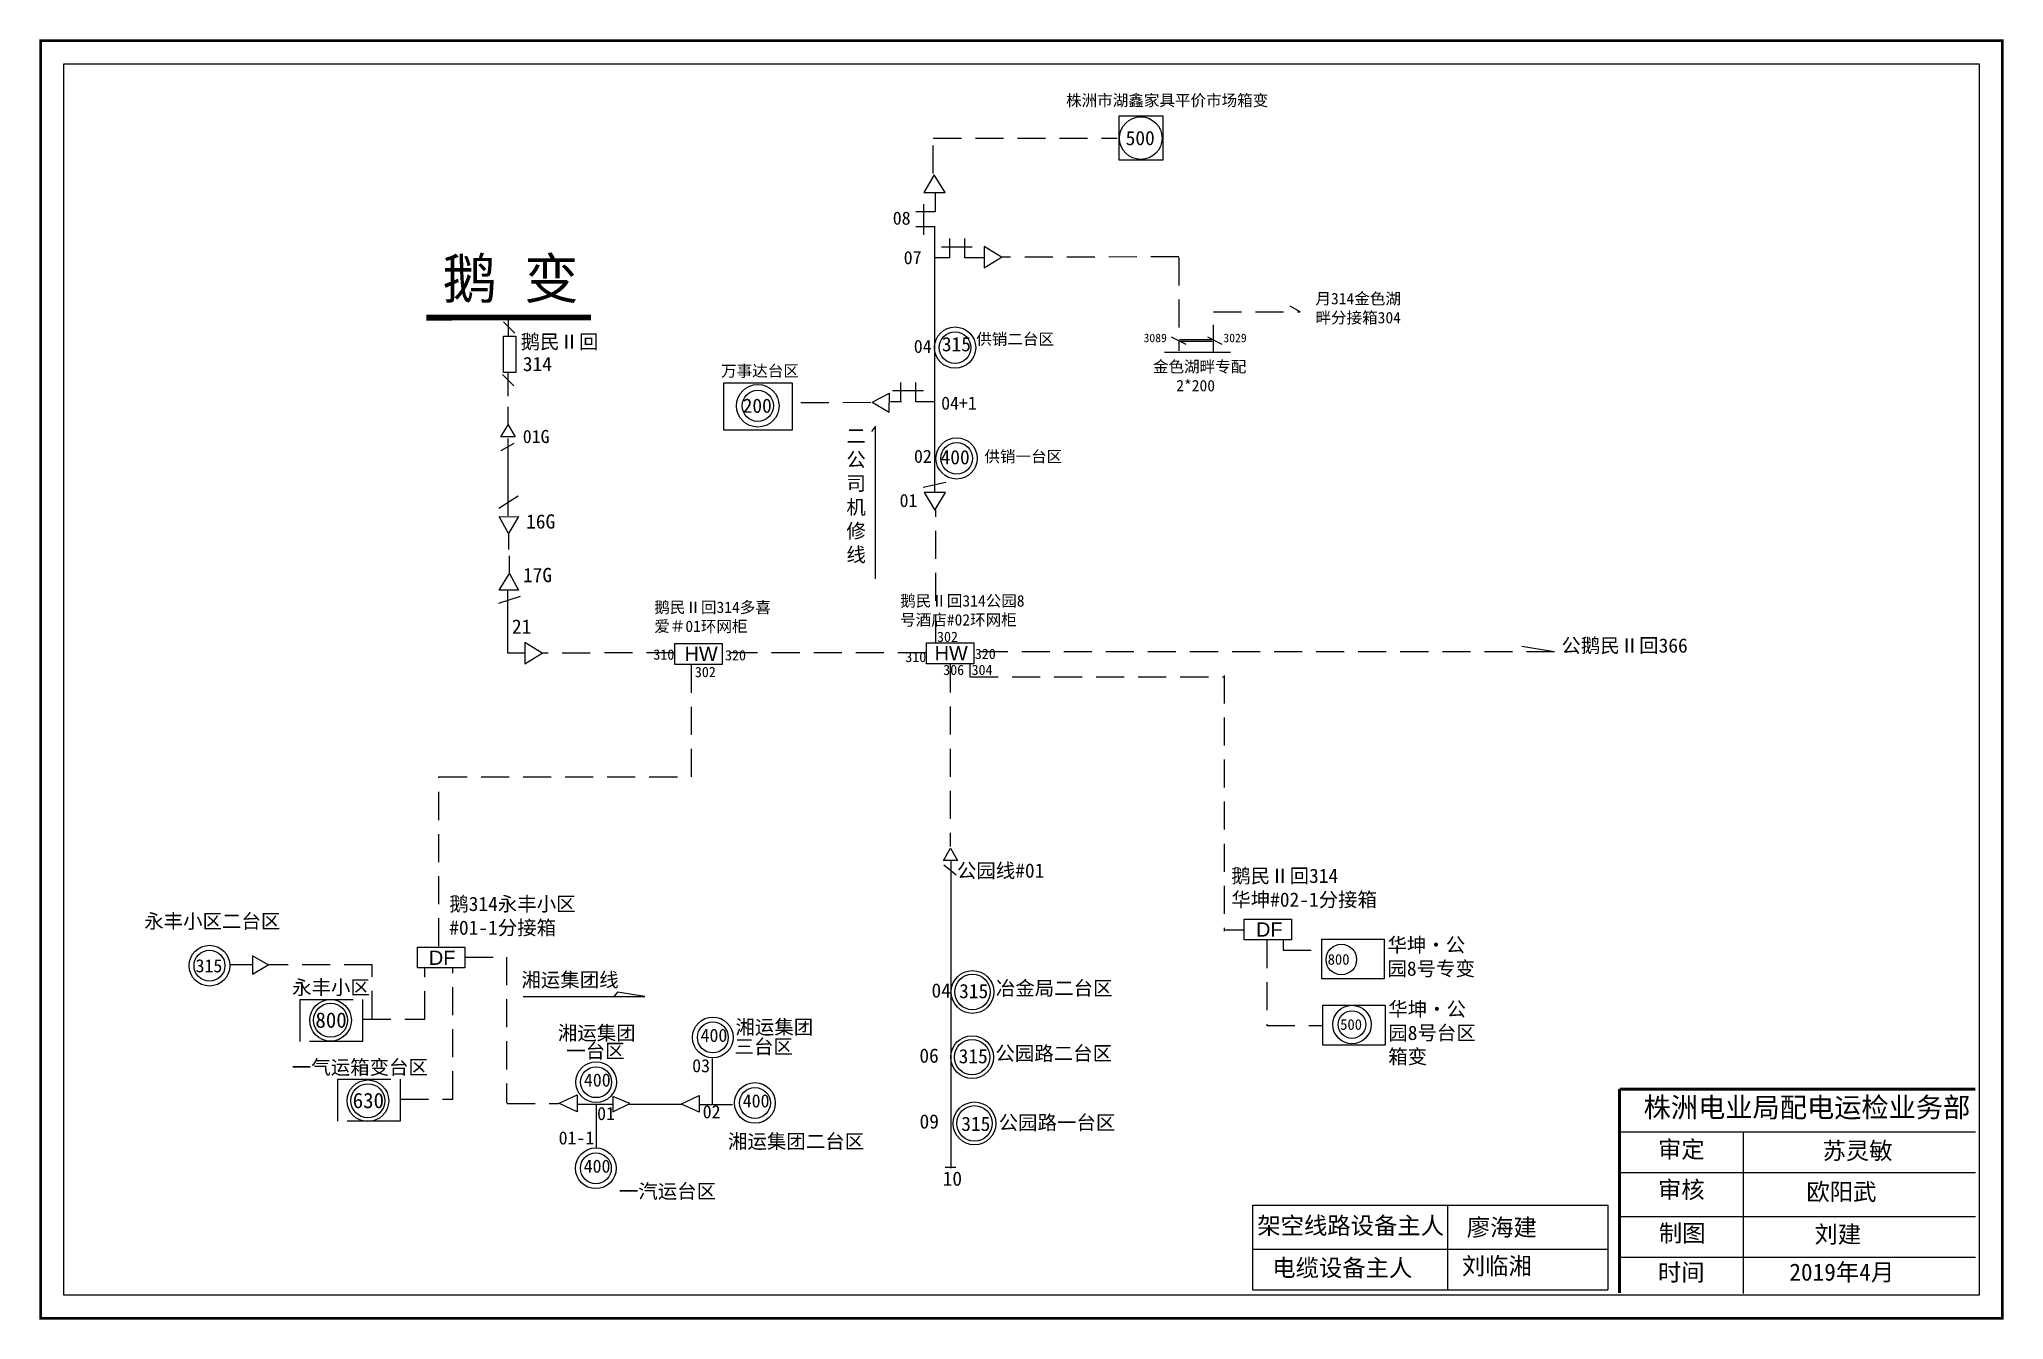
# Model space of a CAD drawing. Extents: x 0 to 344, y 0 to 224.
import ezdxf

# ---------------------------------------------------------------- set-up
doc = ezdxf.new("R2010")
doc.units = 0
doc.header["$LTSCALE"] = 0.774411
for name, pattern in [('ACAD_ISO02W100', [15, 12, -3]), ('ACAD_ISO03W100', [30, 12, -18]), ('DASHED2', [9.525, 6.35, -3.175])]:
    doc.linetypes.add(name, pattern=pattern)
doc.layers.get('0').update_dxf_attribs({"linetype": 'CONTINUOUS'})
doc.layers.add('LAYER1', color=5, linetype='ACAD_ISO02W100')
doc.layers.add('Layer2', color=1, linetype='CONTINUOUS')
doc.styles.get("Standard").update_dxf_attribs({"font": '', "height": 2.5})
doc.styles.add('字体', font='', dxfattribs={"height": 2.5})
doc.styles.get('Standard').set_extended_font_data('SimSun')
doc.styles.get('字体').set_extended_font_data('SimSun')

msp = doc.modelspace()

# ---------------------------------------------------------------- linework, layer by layer
at = {"color": 0, "linetype": 'DASHED2'}
for p, q in [((156.54, 200.65), (156.54, 206.84)), ((156.54, 206.84), (188.78, 206.84)), ((199.61, 186.02), (168.51, 185.97)), ((148.82, 162.09), (145.87, 160.57)), ((148.8, 158.78), (148.86, 162.16)), ((145.6, 160.48), (131.79, 160.44)), ((156.97, 118.34), (156.97, 141.71)), ((111.15, 116.61), (87.98, 116.56)), ((114.16, 94.87), (114.16, 114.55)), ((155.24, 116.59), (119.72, 116.59)), ((159.48, 114.56), (159.48, 82.64)), ((265.48, 116.81), (163.67, 116.81)), ((162.97, 112.42), (207.52, 112.42)), ((207.52, 112.66), (207.52, 67.81)), ((69.86, 65.17), (69.86, 94.87)), ((69.86, 94.87), (114.16, 94.87)), ((207.53, 68.07), (211.01, 68.07)), ((215.02, 66.25), (215.02, 51.28)), ((217.91, 66.25), (217.91, 64.47)), ((37.16, 63.52), (37.17, 60.26)), ((74.45, 63.26), (81.67, 63.26)), ((81.67, 63.26), (81.67, 37.66)), ((217.91, 64.47), (224.7, 64.47)), ((37.17, 60.26), (39.93, 61.9)), ((58.17, 61.91), (39.95, 61.91)), ((58.17, 52.43), (58.17, 61.91)), ((67.38, 52.37), (67.38, 61.28)), ((72.28, 38.33), (72.3, 61.38)), ((56.48, 52.4), (67.4, 52.38)), ((215.02, 51.28), (224.78, 51.28)), ((63.1, 38.34), (72.3, 38.34)), ((81.8, 37.6), (90.81, 37.6))]:
    msp.add_line(p, q, dxfattribs=at)
at = {"color": 0}
for p, q in [((156.72, 200.39), (154.87, 197.34)), ((158.6, 197.34), (156.72, 200.39)), ((154.87, 197.34), (158.6, 197.34)), ((165.44, 187.83), (165.44, 184.1)), ((168.49, 185.98), (165.44, 187.83)), ((165.44, 184.1), (168.49, 185.98)), ((80.73, 154.47), (81.97, 156.61)), ((81.97, 156.61), (83.21, 154.46)), ((83.21, 154.46), (80.73, 154.47)), ((158.66, 144.7), (154.93, 144.7)), ((154.93, 144.7), (156.81, 141.65)), ((156.81, 141.65), (158.66, 144.7)), ((81.95, 116.55), (81.95, 127.48)), ((84.91, 118.42), (84.91, 114.69)), ((87.97, 116.56), (84.91, 118.42)), ((111.2, 118.25), (119.52, 118.25)), ((111.2, 114.59), (111.2, 118.25)), ((119.52, 118.25), (119.52, 114.59)), ((155.33, 114.71), (155.33, 118.36)), ((155.33, 118.36), (163.66, 118.36)), ((163.66, 118.36), (163.66, 114.71)), ((84.91, 114.69), (87.97, 116.56)), ((119.52, 114.59), (111.2, 114.59)), ((163.66, 114.71), (155.33, 114.71)), ((158.33, 80.19), (159.58, 82.34)), ((160.81, 80.19), (158.33, 80.19)), ((159.58, 82.34), (160.81, 80.19)), ((211.03, 69.95), (219.35, 69.95)), ((211.03, 66.3), (211.03, 69.95)), ((219.35, 69.95), (219.35, 66.3)), ((219.35, 66.3), (211.03, 66.3)), ((66.07, 65.04), (74.4, 65.04)), ((66.07, 61.39), (66.07, 65.04)), ((74.4, 65.04), (74.4, 61.39)), ((74.4, 61.39), (66.07, 61.39))]:
    msp.add_line(p, q, dxfattribs=at)
at = {"color": 0, "linetype": 'Continuous'}
for p, q in [((156.86, 197.24), (156.86, 193.95)), ((156.86, 193.95), (153.45, 193.95)), ((154.89, 189.87), (154.89, 195.27)), ((156.86, 191.32), (153.45, 191.32)), ((156.78, 144.71), (156.78, 191.29)), ((157.97, 187.81), (163.37, 187.81)), ((159.42, 185.83), (159.42, 189.25)), ((162.05, 185.83), (162.05, 189.25)), ((159.43, 185.88), (156.78, 185.88)), ((165.34, 185.83), (162.05, 185.83)), ((83.18, 172.65), (81.2, 174.62)), ((82.96, 163.41), (80.98, 165.39)), ((149.41, 162.58), (154.8, 162.58)), ((150.86, 160.61), (150.86, 164.03)), ((153.49, 160.61), (153.49, 164.03)), ((145.83, 160.55), (148.8, 158.78)), ((150.99, 160.61), (149.02, 160.61)), ((156.78, 160.61), (153.49, 160.61)), ((146.42, 156.36), (145.69, 155.39)), ((146.42, 129.59), (146.42, 156.36)), ((83.01, 153.29), (80.73, 152.05)), ((154.77, 145.68), (158.73, 146.55)), ((80.35, 142), (83.73, 144.11)), ((82.05, 137.55), (80.42, 140.51)), ((80.48, 140.46), (83.8, 140.51)), ((83.8, 140.51), (82.05, 137.55)), ((82.03, 137.47), (82.03, 134.74)), ((82.23, 130.55), (82.23, 133.61)), ((80.44, 127.58), (82.2, 130.54)), ((83.82, 127.57), (80.44, 127.58)), ((82.2, 130.54), (83.83, 127.58)), ((80.35, 125.29), (84.16, 126.56)), ((265.43, 116.81), (259.73, 117.72)), ((84.89, 116.55), (81.95, 116.55)), ((162.92, 114.66), (162.92, 112.44)), ((160.55, 77.66), (158.37, 79.41)), ((159.6, 80.19), (159.6, 26.26)), ((39.93, 61.9), (37.16, 63.52)), ((33.29, 62), (37.14, 62)), ((84.61, 56.35), (105.93, 56.35)), ((101.17, 57.11), (100.58, 56.43)), ((105.93, 56.35), (101.17, 57.11)), ((97.4, 37.49), (97.4, 29.86)), ((158.63, 26.44), (160.5, 26.44))]:
    msp.add_line(p, q, dxfattribs=at)
at = {"linetype": 'DASHED2'}
for p, q in [((199.57, 185.92), (199.57, 169.54)), ((205.66, 169.21), (205.66, 176.42)), ((205.66, 176.42), (220.89, 176.42))]:
    msp.add_line(p, q, dxfattribs=at)
at = {"linetype": 'Continuous'}
for p, q in [((220.89, 176.42), (219.13, 177.39)), ((197.1, 169.3), (208.63, 169.3)), ((198.26, 172.02), (200.82, 170.7)), ((199.69, 171.54), (205.42, 171.54)), ((199.69, 171.24), (205.42, 171.24)), ((204.6, 172.02), (207.16, 170.7)), ((117.81, 37.47), (117.82, 45.52)), ((90.81, 37.6), (94.08, 39.11)), ((94.08, 39.11), (94.08, 36.17)), ((100.37, 38.86), (100.37, 36.15)), ((103.32, 37.59), (100.37, 38.86)), ((112.25, 37.51), (115.51, 39.02)), ((115.51, 39.02), (115.51, 36.07)), ((94.08, 36.17), (90.97, 37.6)), ((94.15, 37.5), (100.37, 37.51)), ((100.37, 36.15), (103.32, 37.59)), ((103.24, 37.51), (112.25, 37.51)), ((115.51, 36.07), (112.41, 37.51)), ((115.51, 37.43), (121.33, 37.43)), ((276.91, 32.63), (339.28, 32.63)), ((298.56, 32.62), (298.56, 4.29)), ((276.91, 25.53), (339.28, 25.53)), ((212.49, 19.8), (274.85, 19.8)), ((212.49, 19.8), (212.49, 4.95)), ((246.69, 19.8), (246.69, 4.95)), ((274.85, 19.8), (274.85, 4.95)), ((276.91, 17.77), (339.28, 17.77)), ((212.49, 12.05), (274.85, 12.05)), ((276.91, 10.67), (339.28, 10.67)), ((212.49, 4.95), (274.85, 4.95))]:
    msp.add_line(p, q, dxfattribs=at)
at = {"color": 0, "linetype": 'ACAD_ISO02W100'}
msp.add_line((82.04, 172.15), (82.04, 175.24), dxfattribs=at)
at = {"linetype": 'Continuous', "const_width": 0.5}
msp.add_lwpolyline([(0.02, 223.92), (343.99, 223.92), (343.99, -0.05), (0.02, -0.05)], close=True, dxfattribs=at)
at = {"linetype": 'Continuous'}
msp.add_lwpolyline([(4.06, 219.87), (339.95, 219.87), (339.95, 4), (4.06, 4)], close=True, dxfattribs=at)
at = {"color": 0, "linetype": 'Continuous'}
for points in [[(189.16, 210.75), (196.78, 210.75), (196.78, 203), (189.16, 203)], [(119.82, 163.95), (131.78, 163.95), (131.78, 155.67), (119.82, 155.67)], [(224.67, 66.42), (235.6, 66.42), (235.6, 59.44), (224.67, 59.44)], [(224.83, 54.84), (235.77, 54.84), (235.77, 47.86), (224.83, 47.86)]]:
    msp.add_lwpolyline(points, close=True, dxfattribs=at)
at = {"color": 0, "linetype": 'Continuous', "const_width": 1}
msp.add_lwpolyline([(96.49, 175.39), (67.66, 175.37)], dxfattribs=at)
at = {"color": 0, "linetype": 'ACAD_ISO02W100'}
msp.add_lwpolyline([(83.36, 165.75), (81.15, 165.75), (81.15, 172.15), (83.36, 172.15)], close=True, dxfattribs=at)
at = {"linetype": 'ACAD_ISO03W100'}
for points in [[(45.51, 55.86), (56.47, 55.86), (56.47, 48.49), (45.51, 48.49)], [(52.1, 41.86), (63.06, 41.86), (63.06, 34.49), (52.1, 34.49)]]:
    msp.add_lwpolyline(points, close=True, dxfattribs=at)
at = {"linetype": 'Continuous', "const_width": 0.5}
for points in [[(276.88, 40.13), (276.88, 4.4)], [(276.91, 40.13), (339.28, 40.13)]]:
    msp.add_lwpolyline(points, dxfattribs=at)
at = {"color": 0, "linetype": 'Continuous'}
for centre, radius in [((192.92, 206.84), 3.73), ((125.76, 159.92), 3.73), ((125.76, 159.92), 2.73), ((228.09, 62.84), 2.68), ((229.96, 51.45), 3.37), ((229.96, 51.45), 2.42)]:
    msp.add_circle(centre, radius, dxfattribs=at)
at = {"color": 0}
for centre, radius in [((160.36, 170.12), 3.62), ((160.36, 170.12), 2.77), ((160.63, 150.7), 3.62), ((160.63, 150.7), 2.77), ((50.85, 52.19), 3.65), ((50.85, 52.19), 2.98), ((57.39, 38.09), 3.65), ((57.39, 38.09), 2.98)]:
    msp.add_circle(centre, radius, dxfattribs=at)
at = {"linetype": 'Continuous'}
for centre, radius in [((29.61, 61.77), 3.57), ((29.61, 61.77), 2.71), ((117.88, 49.19), 3.57), ((117.88, 49.19), 2.71), ((97.41, 41.34), 3.57), ((97.41, 41.34), 2.71), ((125.26, 37.7), 3.57), ((125.26, 37.7), 2.71), ((97.37, 26.25), 3.57), ((97.37, 26.25), 2.71)]:
    msp.add_circle(centre, radius, dxfattribs=at)
at = {"layer": 'LAYER1', "color": 0, "linetype": 'Continuous'}
for p, q in [((81.95, 165.68), (81.95, 161.61)), ((81.95, 159.76), (81.95, 156.46)), ((81.95, 154.19), (81.95, 140.64))]:
    msp.add_line(p, q, dxfattribs=at)
at = {"layer": 'Layer2', "color": 7, "linetype": 'Continuous'}
for centre, radius in [((163.42, 57.16), 3.75), ((163.42, 57.16), 3.11), ((163.34, 45.74), 3.75), ((163.34, 45.74), 3.11), ((163.77, 34.12), 3.75), ((163.77, 34.12), 3.11)]:
    msp.add_circle(centre, radius, dxfattribs=at)

# ---------------------------------------------------------------- texts
at = {"color": 0, "linetype": 'Continuous', "style": '字体'}
for s, p in [('株洲市湖鑫家具平价市场箱变', (179.82, 212.47)), ('供销二台区', (164.07, 170.62)), ('万事达台区', (119.33, 165.04)), ('供销一台区', (165.5, 150.03))]:
    msp.add_text(s, height=2, dxfattribs=at).set_placement(p)
at = {"color": 0}
for s, height, p in [('500', 2.5, (190.27, 205.61)), ('07', 2.3, (151.35, 184.75)), ('315', 2.5, (158.04, 169.47)), ('200', 2.5, (123.11, 158.69)), ('400', 2.5, (157.82, 149.66)), ('01', 2.3, (150.63, 142.17)), ('16G', 2.5, (85.14, 138.39)), ('17G', 2.5, (84.59, 129)), ('21', 2.5, (82.65, 119.97)), ('800', 1.873, (225.7, 61.94)), ('800', 2.687, (48.19, 50.89)), ('500', 1.873, (227.89, 50.52)), ('630', 2.687, (54.73, 36.79))]:
    msp.add_text(s, height=height, dxfattribs=at).set_placement(p)
for s, p in [('08', (149.43, 191.67)), ('315', (27.17, 60.6)), ('400', (115.73, 48.41)), ('03', (114.26, 43.08)), ('400', (95.27, 40.57)), ('400', (123.12, 36.92)), ('01', (97.59, 34.7)), ('02', (116.1, 35.01)), ('01-1', (90.84, 30.42)), ('400', (95.23, 25.47))]:
    msp.add_text(s, height=2.3).set_placement(p)
at = {"color": 0, "style": '字体'}
for s, p in [('永丰小区二台区', (18.17, 68.32)), ('永丰小区', (44.1, 56.72)), ('湘运集团线', (84.31, 58.04))]:
    msp.add_text(s, height=2.5, dxfattribs=at).set_placement(p)
at = {"style": '字体'}
for s, p in [('冶金局二台区', (167.51, 56.58)), ('湘运集团', (121.85, 49.76)), ('湘运集团', (90.71, 48.73)), ('一台区', (92.18, 45.57)), ('三台区', (121.69, 46.34)), ('一气运箱变台区', (44.05, 42.72)), ('公园路二台区', (167.43, 45.16)), ('公园路一台区', (168, 33.02)), ('湘运集团二台区', (120.54, 29.72)), ('一汽运台区', (101.4, 20.98))]:
    msp.add_text(s, height=2.5, dxfattribs=at).set_placement(p)
at = {"color": 0, "linetype": 'Continuous', "attachment_point": 1, "style": '字体'}
for s, insert, char_height, width in [('鹅 变', (70.47, 185.73), 7, 27.4955), ('鹅民Ⅱ回314多喜爱＃01环网柜', (107.61, 125.6), 2, 21.0241), ('鹅民Ⅱ回314公园8号酒店#02环网柜', (150.73, 126.73), 2, 23.5951)]:
    msp.add_mtext(s, dxfattribs=dict(at, insert=insert, char_height=char_height, width=width))
at = {"linetype": 'Continuous', "attachment_point": 1, "style": '字体'}
for s, insert, char_height, width in [('月314金色湖畔分接箱304', (223.55, 179.71), 2, 16.2529), ('金色湖畔专配\\P   2*200', (195.06, 167.79), 2, 23.5951), ('株洲电业局配电运检业务部', (281.1, 38.68), 3.5, 82.0179), ('审定', (283.61, 31.07), 3, 23.4615), ('苏灵敏', (312.48, 30.84), 3, 23.4615), ('审核', (283.61, 24), 3, 23.4615), ('欧阳武', (309.65, 23.63), 3, 33.0539), ('架空线路设备主人', (213.36, 17.71), 3, 58.56), ('廖海建', (250.09, 17.39), 3, 47.14), ('制图', (283.77, 16.38), 3, 23.4615), ('刘建', (311.06, 16.18), 3, 60.45), ('电缆设备主人', (215.98, 10.3), 3, 58.56), ('刘临湘', (249.22, 10.62), 3, 33.0539), ('时间', (283.61, 9.5), 3, 23.4615), ('2019年4月', (306.65, 9.55), 3, 26.0259)]:
    msp.add_mtext(s, dxfattribs=dict(at, insert=insert, char_height=char_height, width=width))
at = {"color": 0, "linetype": 'Continuous', "char_height": 2.5, "attachment_point": 1}
for s, insert, width in [('鹅民Ⅱ回', (84.17, 172.41), 14.7875), ('314', (84.56, 168.5), 5.6554), ('公鹅民Ⅱ回366', (266.68, 119.15), 32)]:
    msp.add_mtext(s, dxfattribs=dict(at, insert=insert, width=width))
at = {"attachment_point": 1}
for s, insert, char_height, width in [('3089', (193.41, 172.57), 1.5, 4.8377), ('3029', (207.41, 172.57), 1.5, 4.8377), ('{\\fArial|b0|i0|c0|p32;\\H1.25x;DF}', (68.08, 64.41), 2, 3.8702)]:
    msp.add_mtext(s, dxfattribs=dict(at, insert=insert, char_height=char_height, width=width))
at = {"color": 0, "char_height": 2.3, "attachment_point": 1}
for s, insert, width in [('04', (153.12, 171.49), 4.8377), ('04+1', (157.92, 161.54), 4.8377), ('01G', (84.55, 155.69), 16.116), ('02', (153.15, 152.22), 4.8377)]:
    msp.add_mtext(s, dxfattribs=dict(at, insert=insert, width=width))
at = {"color": 0, "char_height": 2.5, "attachment_point": 1, "style": '字体'}
for s, insert, width in [('{\\H0.72x;310}', (107.45, 117.21), 32.1905), ('{\\fArial|b0|i0|c0|p32;HW}', (112.92, 117.69), 32.1905), ('{\\fArial|b0|i0|c0|p32;HW}', (156.77, 117.81), 32.1905), ('{\\H0.72x;302}', (157.19, 120.32), 32.1905), ('{\\H0.72x;320}', (163.82, 117.33), 32.1905), ('{\\H0.72x;302}', (114.73, 114.15), 32.1905), ('{\\H0.72x;320}', (120.02, 117.09), 32.1905), ('{\\H0.72x;310}', (151.63, 116.79), 32.1905), ('{\\H0.72x;306}', (158.28, 114.52), 32.1905), ('{\\H0.72x;304}', (163.25, 114.52), 32.1905), ('鹅314永丰小区#01-1分接箱', (71.66, 73.85), 27.1129), ('{\\fArial|b0|i0|c0|p32;DF}', (213.13, 69.37), 32.1905), ('华坤·公园8号专变', (236.18, 66.67), 16.2189)]:
    msp.add_mtext(s, dxfattribs=dict(at, insert=insert, width=width))
at = {"char_height": 2.5, "attachment_point": 1, "style": '字体'}
for s, insert, width in [('鹅民Ⅱ回314\\P华坤#02-1分接箱', (208.79, 78.77), 39.0714), ('华坤·公园8号台区箱变', (236.32, 55.41), 16.7241)]:
    msp.add_mtext(s, dxfattribs=dict(at, insert=insert, width=width))
at = {"color": 1, "linetype": 'Continuous', "char_height": 2.5, "width": 17.7653, "attachment_point": 1, "style": '字体'}
for s, insert in [('04', (156.23, 58.67)), ('06', (154.1, 47.25)), ('09', (154.13, 35.71)), ('10', (158.18, 25.69))]:
    msp.add_mtext(s, dxfattribs=dict(at, insert=insert))
at = {"layer": 'Layer2', "color": 0, "linetype": 'Continuous', "insert": (141.3, 155.91), "char_height": 2.5, "width": 24.7279, "attachment_point": 1, "style": '字体'}
msp.add_mtext('二\\P公\\P司\\P机\\P修\\P线', dxfattribs=at)
at = {"layer": 'Layer2', "color": 1, "linetype": 'Continuous', "insert": (160.68, 79.69), "char_height": 2.5, "width": 24.7279, "attachment_point": 1, "style": '字体'}
msp.add_mtext('公园线#01', dxfattribs=at)
at = {"layer": 'Layer2', "color": 7, "linetype": 'Continuous', "char_height": 2.5, "width": 4.1912, "attachment_point": 1}
for insert in [(161.07, 58.57), (160.99, 47.15), (161.44, 35.3)]:
    msp.add_mtext('315', dxfattribs=dict(at, insert=insert))

doc.saveas('drawing.dxf')
